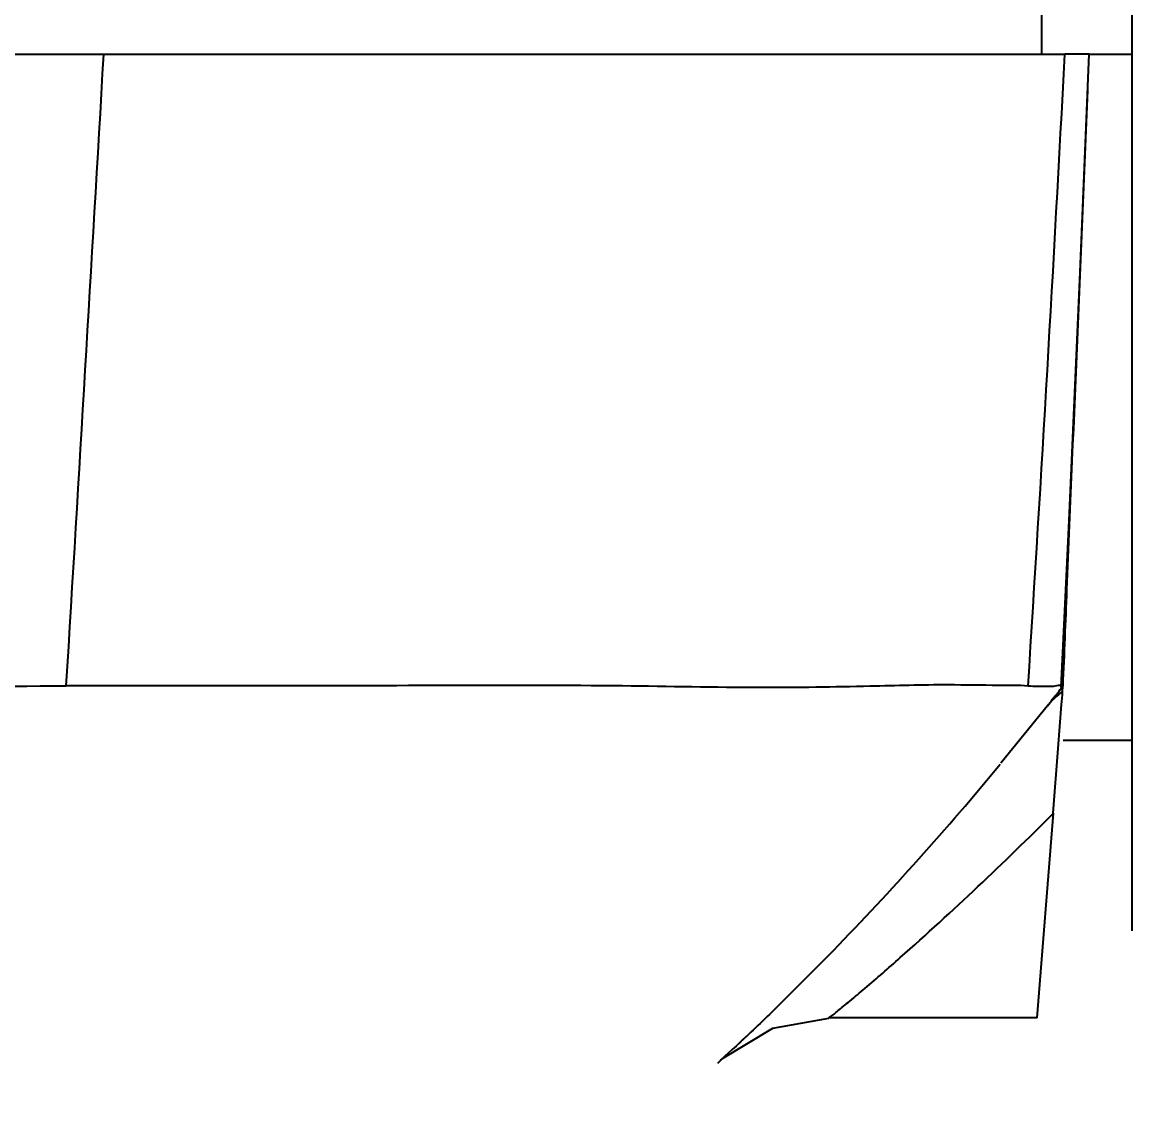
# Model space of a CAD drawing. Header units: millimetres. Extents: x 7426 to 8300, y 123 to 421.
# Drawn here: x 8015.506 to 8018.632, y 211.651 to 214.7 of the extents above; entities that cross this region are included whole.
import ezdxf

# ---------------------------------------------------------------- set-up
doc = ezdxf.new("R2010")
doc.units = ezdxf.units.MM
doc.layers.add('20_ALL_FEATURES', color=7, linetype='Continuous')
doc.layers.add('多重引线', color=7, linetype='Continuous')
doc.styles.add('微软雅黑', font='msyh.ttc')
doc.dimstyles.new('尺寸标注_1_4比例', dxfattribs={"dimtxt": 2.1, "dimasz": 1.7, "dimexe": 0.5, "dimexo": 0.4, "dimgap": 0.5, "dimtad": 1, "dimdec": 1, "dimlfac": 4, "dimdsep": 46, "dimtxsty": '微软雅黑', "dimcen": 0.09, "dimadec": 0, "dimazin": 0, "dimtp": 0.01, "dimtm": 0.01, "dimtfac": 1, "dimtdec": 1, "dimtofl": 0, "dimtmove": 0, "dimatfit": 3, "dimfxl": 1, "dimtolj": 1, "dimarcsym": 0})

# ---------------------------------------------------------------- blocks, each defined once
blk = doc.blocks.new('*D892')
at = {"layer": 'Defpoints', "color": 0}
for p in [(8005.9013, 222.373), (8005.9013, 211.5275), (8034.5959, 211.5275)]:
    blk.add_point(p, dxfattribs=at)
at = {"layer": '多重引线', "color": 0, "lineweight": -2}
for p, q in [((8006.3013, 222.373), (8035.0959, 222.373)), ((8034.5959, 220.673), (8034.5959, 213.2275)), ((8006.3013, 211.5275), (8035.0959, 211.5275))]:
    blk.add_line(p, q, dxfattribs=at)
at = {"layer": '多重引线', "color": 0}
for points in [[(8034.8793, 220.673), (8034.3126, 220.673), (8034.5959, 222.373)], [(8034.3126, 213.2275), (8034.8793, 213.2275), (8034.5959, 211.5275)]]:
    blk.add_solid(points, dxfattribs=at)
at = {"layer": '多重引线', "color": 0, "insert": (8033.0107, 216.9502), "char_height": 2.1, "attachment_point": 5, "rotation": 90, "style": '微软雅黑'}
blk.add_mtext('\\A1;43.4', dxfattribs=at)

msp = doc.modelspace()

# ---------------------------------------------------------------- linework, layer by layer
at = {"layer": '20_ALL_FEATURES', "color": 7, "linetype": 'Continuous'}
for p, q in [((8018.6318, 218.9546), (8018.6318, 212.1403)), ((8018.378, 214.8597), (8018.3779, 214.6097)), ((7952.1218, 214.6097), (8018.4432, 214.6097)), ((8018.5115, 214.6097), (8018.4432, 214.6097)), ((8018.511, 214.6097), (8018.6318, 214.6097)), ((8018.4329, 212.8283), (8018.4331, 212.8296)), ((8018.433, 212.8278), (8018.4329, 212.8283)), ((8018.4329, 212.8272), (8018.4329, 212.8274)), ((8018.4332, 212.827), (8018.4329, 212.8272)), ((8018.437, 212.8145), (8018.4379, 212.8284)), ((8018.4379, 212.8284), (8018.438, 212.8301)), ((8018.3945, 212.7748), (8018.2633, 212.6124)), ((8018.4249, 212.6542), (8018.4343, 212.7777)), ((8018.4107, 212.4719), (8018.4249, 212.6542)), ((8018.4382, 212.6775), (8018.6318, 212.6775)), ((8018.3657, 211.8954), (8018.4109, 212.4717)), ((8017.6212, 211.8666), (8017.7786, 211.8949)), ((8018.3657, 211.8954), (8017.7797, 211.8954)), ((8017.479, 211.7811), (8017.6212, 211.8666)), ((8017.4658, 211.7681), (8017.4879, 211.7891)), ((8017.4737, 211.7763), (8017.4772, 211.7793)), ((8017.4823, 211.7839), (8017.4739, 211.7762)), ((8017.4752, 211.7776), (8017.4737, 211.7763))]:
    msp.add_line(p, q, dxfattribs=at)
msp.add_lwpolyline([(8018.433, 212.8273), (8018.4557, 213.2968), (8018.4868, 213.9961), (8018.5115, 214.6097)], dxfattribs=at)
for centre, radius, start, end in [((7534.9021, 242.2393), 481.6273, 356.49927, 356.711301), ((7863.3995, 222.7243), 155.2559, 356.346073, 357.004011), ((7863.3373, 220.4922), 155.2852, 357.170609, 357.483359), ((8018.5531, 212.6472), 0.2036, 124.7666, 135.7692), ((8010.6479, 218.898), 9.8745, 321.81047, 322.08146), ((8007.4424, 213.6062), 11.0231, 355.68966, 355.88114), ((8010.699, 218.8578), 9.8094, 321.67384, 321.81033), ((8018.5472, 212.6532), 0.1951, 135.8259, 141.4804), ((8011.4134, 218.2767), 8.8888, 315.85076, 320.39205), ((8011.8529, 217.8473), 8.2744, 314.10027, 315.86445), ((8013.5505, 216.0973), 5.8365, 312.85252, 313.7524)]:
    msp.add_arc(centre, radius, start, end, dxfattribs=at)
for points, knots in [([(8018.4382, 212.8302), (8018.4423, 212.9204), (8018.4644, 213.495), (8018.4912, 214.0694), (8018.5094, 214.5538)], [0, 0, 0, 0, 0.157026, 1, 1, 1, 1]), ([(8014.0501, 212.8286), (8014.183, 212.8293), (8014.7099, 212.831), (8015.2367, 212.8288), (8015.6307, 212.8306)], [0, 0, 0, 0, 0.252193, 1, 1, 1, 1]), ([(8018.3398, 212.8299), (8018.312, 212.8322), (8018.2368, 212.8313), (8018.0886, 212.8349), (8017.866, 212.8279), (8017.5603, 212.8239), (8017.171, 212.8321), (8016.7073, 212.8317), (8016.1851, 212.8298), (8015.8197, 212.8313), (8015.6308, 212.8305)], [0, 0, 0, 0, 0.030902, 0.083132, 0.164167, 0.277366, 0.421735, 0.595315, 0.790788, 1, 1, 1, 1]), ([(8018.4331, 212.8287), (8018.4333, 212.8333), (8018.4101, 212.8279), (8018.3868, 212.8289), (8018.3569, 212.8284), (8018.3398, 212.8299)], [0, 0, 0, 0, 0.146151, 0.447303, 1, 1, 1, 1]), ([(8018.434, 212.8303), (8018.432, 212.8312), (8018.4341, 212.8211), (8018.4336, 212.8239), (8018.4336, 212.8241)], [0, 0, 0, 0, 0.924521, 1, 1, 1, 1]), ([(8018.4336, 212.8241), (8018.4336, 212.8248), (8018.4334, 212.8256), (8018.4338, 212.8268), (8018.4336, 212.827)], [0, 0, 0, 0, 0.669796, 1, 1, 1, 1]), ([(8017.8801, 211.9785), (8017.9137, 212.007), (8018.0956, 212.1659), (8018.2714, 212.3319), (8018.4109, 212.4717)], [0, 0, 0, 0, 0.182218, 1, 1, 1, 1]), ([(8017.7789, 211.8954), (8017.7762, 211.8947), (8017.7969, 211.9079), (8017.805, 211.9175), (8017.8432, 211.9467), (8017.8659, 211.9664), (8017.8801, 211.9785)], [0, 0, 0, 0, 0.064057, 0.258522, 0.57379, 1, 1, 1, 1]), ([(8017.6112, 211.9053), (8017.5937, 211.8884), (8017.5488, 211.8454), (8017.5033, 211.8029), (8017.4752, 211.7776)], [0, 0, 0, 0, 0.391486, 1, 1, 1, 1])]:
    msp.add_open_spline(points, degree=3, knots=knots, dxfattribs=at)

# ---------------------------------------------------------------- dimensions: what is measured, and where the dimension line sits
at = {"layer": '多重引线', "color": 3}
dim = msp.add_linear_dim(base=(8034.5959, 211.5275), p1=(8005.9013, 222.373), p2=(8005.9013, 211.5275), angle=90, dimstyle='尺寸标注_1_4比例', dxfattribs=at)
dim.commit()
dim.dimension.update_dxf_attribs({"geometry": '*D892', "text_midpoint": (8034.5959, 216.9502), "dimtype": 160})

doc.saveas('drawing.dxf')
